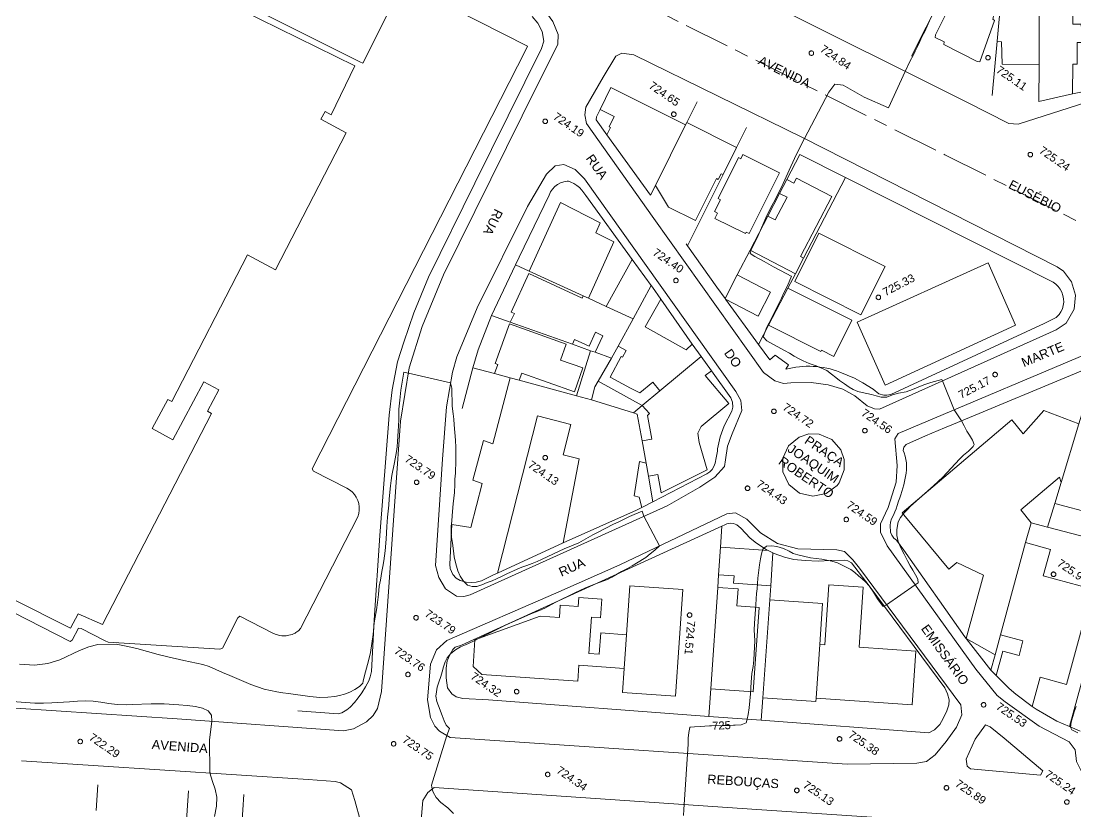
# Model space of a CAD drawing. Header units: metres. Extents: x 322294 to 7190115, y 7390841 to 10157759.
# Drawn here: x 322572.3 to 322803, y 7392755.3 to 7392928.3 of the extents above; entities that cross this region are included whole.
import ezdxf
from ezdxf.enums import TextEntityAlignment as Align

# ---------------------------------------------------------------- set-up
doc = ezdxf.new("R2010")
doc.units = ezdxf.units.M
doc.linetypes.add('T09', pattern=[17, 10, -2, 3, -2])
doc.layers.get('0').update_dxf_attribs({"lineweight": 18})
for name, color, linetype, lineweight in [('100_SIST_VIARIO_MEIO_FIO', 1, 'Continuous', 18), ('106_PRACAS_PARQUES_TOP', 7, 'Continuous', 18), ('108_SEP_FIS_CANT_CENT_ILHA', 7, 'Continuous', 18), ('160_P_SIMP_ASF_TOP', 7, 'Continuous', 18), ('206_MURO_E_MURO_ARRIMO', 7, 'Continuous', 18), ('214_PROJ_BEIRAL_EDIF', 10, 'Continuous', 18), ('216_EDIF_NOTAVEL', 2, 'Continuous', 18), ('508_LM_SETOR_FISCAL', 136, 'T09', 18), ('600_CURVA_MESTRA', 14, 'Continuous', 18), ('602_CURVA_MESTRA_TOP', 24, 'Continuous', 18), ('604_CURVA_INTERM', 7, 'Continuous', 18), ('606_PTO_COTADO', 7, 'Continuous', 18), ('608_PTO_COTADO_INTERVIA', 1, 'Continuous', 18), ('624_SEGM_CURVA_MESTRA', 14, 'Continuous', 18)]:
    doc.layers.add(name, color=color, linetype=linetype, lineweight=lineweight)
doc.styles.add('Style-Arial', font='arial.ttf', dxfattribs={"height": 1.75})

# ---------------------------------------------------------------- blocks, each defined once
blk = doc.blocks.new('SP09')
at = {"color": 0, "linetype": 'Continuous'}
blk.add_lwpolyline([(-0.03, -0.51), (-0.14, -0.49), (-0.24, -0.46), (-0.31, -0.42), (-0.35, -0.39), (-0.42, -0.31), (-0.47, -0.24), (-0.51, -0.15), (-0.52, -0.09), (-0.52, 0.03), (-0.51, 0.11), (-0.48, 0.2), (-0.44, 0.27), (-0.4, 0.33), (-0.32, 0.39), (-0.23, 0.44), (-0.15, 0.48), (-0.1, 0.48), (-0.03, 0.48), (0.08, 0.48), (0.19, 0.44), (0.27, 0.4), (0.35, 0.32), (0.41, 0.23), (0.46, 0.11), (0.48, 0.03), (0.48, -0.03), (0.47, -0.08), (0.44, -0.21), (0.38, -0.3), (0.31, -0.38), (0.23, -0.44), (0.1, -0.49), (0.02, -0.51)], close=True, dxfattribs=at)
blk = doc.blocks.new('SP10')
at = {"color": 0, "linetype": 'Continuous'}
blk.add_lwpolyline([(-0.03, -0.51), (-0.14, -0.49), (-0.24, -0.46), (-0.31, -0.42), (-0.35, -0.39), (-0.42, -0.31), (-0.47, -0.24), (-0.51, -0.15), (-0.52, -0.09), (-0.52, 0.03), (-0.51, 0.11), (-0.48, 0.2), (-0.44, 0.27), (-0.4, 0.33), (-0.32, 0.39), (-0.23, 0.44), (-0.15, 0.48), (-0.1, 0.48), (-0.03, 0.48), (0.08, 0.48), (0.19, 0.44), (0.27, 0.4), (0.35, 0.32), (0.41, 0.23), (0.46, 0.11), (0.48, 0.03), (0.48, -0.03), (0.47, -0.08), (0.44, -0.21), (0.38, -0.3), (0.31, -0.38), (0.23, -0.44), (0.1, -0.49), (0.02, -0.51)], close=True, dxfattribs=at)

msp = doc.modelspace()

# ---------------------------------------------------------------- linework, layer by layer
at = {"layer": '100_SIST_VIARIO_MEIO_FIO', "flags": 128}
for points in [[(322812.69, 7393115.479), (322764.361, 7393052.88), (322730.68, 7393009.67), (322703.723, 7392976.409), (322690.615, 7392960.542), (322689.878, 7392957.84), (322690.121, 7392956.422), (322690.951, 7392954.988), (322692.216, 7392954.014), (322778.951, 7392910.579), (322788.282, 7392905.856), (322790.364, 7392905.726), (322894.191, 7392939.068)], [(322553.409, 7392779.142), (322606.394, 7392775.667), (322642.778, 7392772.991), (322644.985, 7392773.457), (322647.79, 7392774.97), (322649.267, 7392776.358), (322650.184, 7392777.888), (322651.06, 7392781.616), (322654.155, 7392825.307), (322655.253, 7392840.756), (322657.158, 7392852.452), (322659.966, 7392861.48), (322664.633, 7392872.759), (322681.896, 7392907.527), (322689.672, 7392923.238), (322689.731, 7392925.366), (322688.549, 7392928.171), (322686.578, 7392930.892), (322682.806, 7392932.866), (322663.962, 7392942.514)], [(322805.448, 7392762.914), (322804.282, 7392763.964), (322803.109, 7392766.336), (322802.804, 7392768.827), (322801.532, 7392770.591), (322794.966, 7392774.007), (322787.489, 7392779.343), (322785.734, 7392780.757), (322781.124, 7392786.525), (322761.666, 7392813.507), (322760.223, 7392816.448), (322760.251, 7392818.322), (322761.915, 7392821.865), (322763.667, 7392827.407), (322763.916, 7392831.073), (322763.407, 7392836.899), (322764.14, 7392838.032), (322811.398, 7392858.016), (322817.431, 7392859.438), (322821.468, 7392859.815), (322826.636, 7392859.092), (322830.869, 7392858.077), (322859.296, 7392843.492)], [(322647.144, 7392716.503), (322649.193, 7392747.473), (322648.104, 7392750.93), (322646.513, 7392753.242), (322645.224, 7392757.79), (322644.557, 7392760.141), (322642.128, 7392761.667), (322640.96, 7392761.903), (322635.052, 7392762.402)]]:
    msp.add_lwpolyline(points, dxfattribs=at)
for points in [[(322758.951, 7392843.435), (322757.324, 7392844.116), (322754.61, 7392846.292), (322751.995, 7392847.733), (322748.8, 7392848.679), (322745.1, 7392849.234), (322740.631, 7392849.139), (322739.026, 7392848.995), (322737.094, 7392849.559), (322734.614, 7392851.372), (322710.644, 7392885.062), (322695.964, 7392905.856), (322695.552, 7392907.795), (322695.791, 7392909.455), (322699.597, 7392916.005), (322702.382, 7392920.562), (322703.675, 7392921.223), (322706.283, 7392920.905), (322743.177, 7392902.783), (322798.889, 7392874.505), (322800.284, 7392873.572), (322802.053, 7392871.214), (322802.894, 7392868.347), (322802.604, 7392865.276), (322800.845, 7392862.208), (322798.695, 7392860.698), (322760.042, 7392843.404)], [(322728.632, 7392847.276), (322729.672, 7392845.297), (322729.881, 7392843.07), (322727.783, 7392837.961), (322726.807, 7392835.261), (322726.36, 7392832.297), (322726.098, 7392830.85), (322724.017, 7392828.478), (322720.726, 7392826.288), (322713.546, 7392822.262), (322670.521, 7392802.748), (322669.074, 7392802.38), (322667.515, 7392802.505), (322665.069, 7392804.089), (322663.61, 7392806.578), (322662.874, 7392809.167), (322664.412, 7392832.458), (322665.301, 7392843.877), (322666.605, 7392851.435), (322667.544, 7392854.819), (322672.016, 7392865.509), (322682.998, 7392887.703), (322687.204, 7392894.81), (322689.096, 7392896.567), (322690.941, 7392896.923), (322693.437, 7392895.825), (322695.461, 7392893.792)], [(322755.683, 7392808.588), (322777.787, 7392778.71), (322778.02, 7392776.496), (322776.832, 7392773.791), (322774.601, 7392770.653), (322772.222, 7392767.755), (322770.335, 7392766.299), (322768.183, 7392765.935), (322752.936, 7392765.734), (322666.11, 7392771.527), (322663.766, 7392772.954), (322662.729, 7392774.01), (322661.799, 7392775.926), (322661.15, 7392779.816), (322661.792, 7392787.617), (322663.118, 7392790.698), (322665.392, 7392792.794), (322689.241, 7392803.097), (322703.253, 7392809.327), (322726.621, 7392820.513), (322728.534, 7392820.664), (322731.021, 7392819.288), (322733.985, 7392816.29), (322737.686, 7392814.009), (322742.13, 7392812.791), (322750.657, 7392812.589), (322752.376, 7392812.235), (322754.182, 7392810.402)]]:
    msp.add_lwpolyline(points, close=True, dxfattribs=at)
at = {"layer": '100_SIST_VIARIO_MEIO_FIO'}
for points in [[(322635.052, 7392762.402), (322572.382, 7392766.463)], [(322797.807, 7392751.481), (322733.174, 7392755.829), (322662.622, 7392760.61), (322661.194, 7392759.543), (322660.103, 7392757.764), (322657.598, 7392727.757), (322656.556, 7392710.213)]]:
    msp.add_lwpolyline(points, dxfattribs=at)
at = {"layer": '108_SEP_FIS_CANT_CENT_ILHA', "flags": 128}
for points in [[(322751.215, 7392827.292), (322752.329, 7392830.076), (322752.317, 7392832.333), (322751.573, 7392834.464), (322749.591, 7392836.716), (322746.838, 7392837.906), (322744.581, 7392837.956), (322742.431, 7392837.27), (322740.126, 7392835.352), (322738.86, 7392832.632), (322738.876, 7392829.633), (322740.171, 7392826.928), (322742.496, 7392825.034), (322745.407, 7392824.313), (322748.347, 7392824.904), (322750.755, 7392826.693)], [(322787.303, 7392771.398), (322795.732, 7392764.262), (322795.22, 7392763.308), (322779.907, 7392764.709), (322779.233, 7392765.274), (322778.986, 7392766.816), (322780.929, 7392771.18), (322783.224, 7392774.359), (322784.266, 7392773.883)]]:
    msp.add_lwpolyline(points, close=True, dxfattribs=at)
at = {"layer": '206_MURO_E_MURO_ARRIMO'}
for p, q in [((322684.04, 7392929.257), (322685.297, 7392927.84)), ((322685.297, 7392927.84), (322686.253, 7392925.972)), ((322686.253, 7392925.972), (322686.63, 7392923.886)), ((322686.63, 7392923.886), (322686.08, 7392922.286)), ((322686.08, 7392922.286), (322671.473, 7392892.817)), ((322805.141, 7392912.972), (322802.276, 7392912.321)), ((322698.055, 7392906.658), (322698.131, 7392907.312)), ((322698.131, 7392907.312), (322698.399, 7392907.925)), ((322698.399, 7392907.925), (322698.91, 7392908.949)), ((322700.407, 7392903.405), (322698.055, 7392906.658)), ((322742.563, 7392899.068), (322752.566, 7392894.037)), ((322691.709, 7392893.242), (322691.989, 7392893.252)), ((322691.989, 7392893.252), (322692.484, 7392893.059)), ((322752.566, 7392894.037), (322798.034, 7392871.171)), ((322671.473, 7392892.817), (322661.408, 7392872.237)), ((322688.094, 7392890.897), (322688.5, 7392891.527)), ((322688.5, 7392891.527), (322689.005, 7392892.08)), ((322689.005, 7392892.08), (322689.597, 7392892.539)), ((322689.597, 7392892.539), (322690.257, 7392892.892)), ((322690.257, 7392892.892), (322690.968, 7392893.129)), ((322690.968, 7392893.129), (322691.709, 7392893.242)), ((322692.484, 7392893.059), (322693.154, 7392892.723)), ((322693.154, 7392892.723), (322693.784, 7392892.317)), ((322693.784, 7392892.317), (322694.367, 7392891.847)), ((322694.367, 7392891.847), (322694.897, 7392891.316)), ((322694.897, 7392891.316), (322695.367, 7392890.732)), ((322681.199, 7392876.639), (322687.801, 7392890.208)), ((322687.801, 7392890.208), (322688.094, 7392890.897)), ((322695.367, 7392890.732), (322695.759, 7392890.11)), ((322695.759, 7392890.11), (322705.938, 7392876.135)), ((322718.019, 7392879.129), (322717.709, 7392879.567)), ((322724.439, 7392870.043), (322718.019, 7392879.129)), ((322675.146, 7392863.89), (322680.4, 7392874.955)), ((322680.4, 7392874.955), (322681.199, 7392876.639)), ((322661.408, 7392872.237), (322658.18, 7392864.452)), ((322798.034, 7392871.171), (322798.626, 7392870.733)), ((322798.626, 7392870.733), (322799.141, 7392870.204)), ((322799.141, 7392870.204), (322799.573, 7392869.604)), ((322726.23, 7392867.586), (322724.439, 7392870.043)), ((322799.573, 7392869.604), (322799.912, 7392868.947)), ((322799.912, 7392868.947), (322800.151, 7392868.246)), ((322800.151, 7392868.246), (322800.285, 7392867.518)), ((322712.206, 7392867.427), (322719.065, 7392857.617)), ((322733.561, 7392857.528), (322726.336, 7392867.441)), ((322800.226, 7392866.043), (322800.029, 7392865.331)), ((322800.31, 7392866.778), (322800.226, 7392866.043)), ((322800.285, 7392867.518), (322800.31, 7392866.778)), ((322658.18, 7392864.452), (322655.972, 7392858.043)), ((322672.243, 7392856.339), (322675.146, 7392863.89)), ((322798.679, 7392863.455), (322796.067, 7392862.116)), ((322799.289, 7392864.055), (322798.679, 7392863.455)), ((322799.714, 7392864.662), (322799.289, 7392864.055)), ((322800.029, 7392865.331), (322799.714, 7392864.662)), ((322796.067, 7392862.116), (322762.513, 7392846.548)), ((322655.972, 7392858.043), (322654.624, 7392853.738)), ((322671.08, 7392852.441), (322672.243, 7392856.339)), ((322736.017, 7392854.158), (322733.561, 7392857.528)), ((322737.187, 7392855.201), (322736.017, 7392854.158)), ((322740.09, 7392853.093), (322737.187, 7392855.201)), ((322654.624, 7392853.738), (322653.39, 7392847.619)), ((322668.769, 7392843.527), (322671.08, 7392852.441)), ((322723.258, 7392851.797), (322727.521, 7392845.878)), ((322739.562, 7392852.132), (322740.09, 7392853.093)), ((322741.019, 7392852.444), (322739.562, 7392852.132)), ((322741.759, 7392852.565), (322741.019, 7392852.444)), ((322742.503, 7392852.657), (322741.759, 7392852.565)), ((322743.25, 7392852.72), (322742.503, 7392852.657)), ((322743.999, 7392852.754), (322743.25, 7392852.72)), ((322744.749, 7392852.758), (322743.999, 7392852.754)), ((322745.499, 7392852.732), (322744.749, 7392852.758)), ((322746.246, 7392852.678), (322745.499, 7392852.732)), ((322746.992, 7392852.594), (322746.246, 7392852.678)), ((322747.733, 7392852.481), (322746.992, 7392852.594)), ((322748.469, 7392852.339), (322747.733, 7392852.481)), ((322749.2, 7392852.169), (322748.469, 7392852.339)), ((322749.923, 7392851.97), (322749.2, 7392852.169)), ((322750.638, 7392851.743), (322749.923, 7392851.97)), ((322751.343, 7392851.488), (322750.638, 7392851.743)), ((322805.315, 7392852.185), (322776.224, 7392840.069)), ((322754.542, 7392850.141), (322751.343, 7392851.488)), ((322756.388, 7392849.148), (322754.542, 7392850.141)), ((322653.39, 7392847.619), (322652.804, 7392842.088)), ((322758.614, 7392847.715), (322756.388, 7392849.148)), ((322759.892, 7392846.766), (322758.614, 7392847.715)), ((322727.521, 7392845.878), (322727.877, 7392844.874)), ((322727.877, 7392844.874), (322727.948, 7392843.83)), ((322760.981, 7392846.456), (322759.892, 7392846.766)), ((322761.646, 7392846.407), (322760.981, 7392846.456)), ((322762.513, 7392846.548), (322761.646, 7392846.407)), ((322727.702, 7392842.944), (322726.023, 7392839.734)), ((322727.948, 7392843.83), (322727.702, 7392842.944)), ((322652.804, 7392842.088), (322650.714, 7392815.707)), ((322726.023, 7392839.734), (322725.148, 7392837.327)), ((322774.247, 7392839.273), (322770.099, 7392837.543)), ((322776.224, 7392840.069), (322774.247, 7392839.273)), ((322725.148, 7392837.327), (322724.609, 7392834.719)), ((322765.833, 7392835.638), (322765.377, 7392835.052)), ((322765.981, 7392835.743), (322765.833, 7392835.638)), ((322770.099, 7392837.543), (322765.981, 7392835.743)), ((322724.465, 7392833.458), (322724.332, 7392832.72)), ((322724.562, 7392834.201), (322724.465, 7392833.458)), ((322724.609, 7392834.719), (322724.562, 7392834.201)), ((322765.377, 7392835.052), (322765.236, 7392834.324)), ((322765.236, 7392834.324), (322765.436, 7392833.806)), ((322765.436, 7392833.806), (322765.653, 7392833.092)), ((322724.074, 7392831.536), (322723.809, 7392830.836)), ((322724.332, 7392832.72), (322724.074, 7392831.536)), ((322765.653, 7392833.092), (322765.811, 7392832.363)), ((322765.811, 7392832.363), (322765.909, 7392831.623)), ((322765.909, 7392831.623), (322765.946, 7392830.876)), ((322722.269, 7392829.245), (322710.479, 7392823.14)), ((322722.888, 7392829.667), (322722.269, 7392829.245)), ((322723.408, 7392830.204), (322722.888, 7392829.667)), ((322723.809, 7392830.836), (322723.408, 7392830.204)), ((322765.835, 7392829.386), (322765.651, 7392828.291)), ((322765.921, 7392830.129), (322765.835, 7392829.386)), ((322765.946, 7392830.876), (322765.921, 7392830.129)), ((322765.33, 7392826.829), (322765.14, 7392826.105)), ((322765.501, 7392827.558), (322765.33, 7392826.829)), ((322765.651, 7392828.291), (322765.501, 7392827.558)), ((322764.698, 7392824.673), (322764.448, 7392823.967)), ((322764.929, 7392825.386), (322764.698, 7392824.673)), ((322765.14, 7392826.105), (322764.929, 7392825.386)), ((322710.479, 7392823.14), (322708.019, 7392821.867)), ((322763.915, 7392822.294), (322763.676, 7392821.584)), ((322764.178, 7392823.268), (322763.915, 7392822.294)), ((322764.448, 7392823.967), (322764.178, 7392823.268)), ((322763.092, 7392820.204), (322762.683, 7392819.393)), ((322763.402, 7392820.886), (322763.092, 7392820.204)), ((322763.676, 7392821.584), (322763.402, 7392820.886)), ((322725.561, 7392817.797), (322668.574, 7392791.749)), ((322726.169, 7392818.075), (322725.561, 7392817.797)), ((322726.622, 7392818.314), (322726.169, 7392818.075)), ((322727.385, 7392818.404), (322726.622, 7392818.314)), ((322728.112, 7392818.391), (322727.385, 7392818.404)), ((322728.837, 7392818.094), (322728.112, 7392818.391)), ((322729.694, 7392817.315), (322728.837, 7392818.094)), ((322731.715, 7392815.165), (322729.694, 7392817.315)), ((322762.452, 7392818.682), (322762.359, 7392817.94)), ((322762.359, 7392817.94), (322762.461, 7392816.489)), ((322762.683, 7392819.393), (322762.452, 7392818.682)), ((322650.714, 7392815.707), (322649.514, 7392797.196)), ((322733.097, 7392814.065), (322731.715, 7392815.165)), ((322762.461, 7392816.489), (322762.712, 7392815.789)), ((322762.712, 7392815.789), (322763.142, 7392815.183)), ((322763.142, 7392815.183), (322763.719, 7392814.717)), ((322690.82, 7392814.155), (322676.454, 7392807.53)), ((322735.428, 7392812.565), (322733.097, 7392814.065)), ((322735.688, 7392812.438), (322735.428, 7392812.565)), ((322763.719, 7392814.717), (322765.376, 7392812.498)), ((322765.376, 7392812.498), (322778.725, 7392793.568)), ((322736.726, 7392811.929), (322736.956, 7392811.817)), ((322736.956, 7392811.817), (322739.225, 7392811)), ((322739.225, 7392811), (322741.308, 7392810.517)), ((322741.308, 7392810.517), (322743.747, 7392810.257)), ((322743.747, 7392810.257), (322746.615, 7392810.132)), ((322746.615, 7392810.132), (322749.212, 7392810.247)), ((322749.212, 7392810.247), (322752.411, 7392810.32)), ((322752.411, 7392810.32), (322753.079, 7392810.174)), ((322753.079, 7392810.174), (322753.895, 7392809.766)), ((322753.895, 7392809.766), (322757.795, 7392804.731)), ((322757.795, 7392804.731), (322774.326, 7392782.405)), ((322649.514, 7392797.196), (322648.942, 7392785.993)), ((322668.574, 7392791.749), (322667.233, 7392791.29)), ((322778.725, 7392793.568), (322778.979, 7392793.241)), ((322778.979, 7392793.241), (322784.393, 7392786.276)), ((322666.117, 7392789.79), (322665.472, 7392788.294)), ((322666.715, 7392790.773), (322666.117, 7392789.79)), ((322667.233, 7392791.29), (322666.715, 7392790.773)), ((322665.472, 7392788.294), (322665.257, 7392786.727)), ((322648.608, 7392784.817), (322648.317, 7392783.973)), ((322648.942, 7392785.993), (322648.608, 7392784.817)), ((322665.257, 7392786.727), (322665.213, 7392784.595)), ((322784.393, 7392786.276), (322785.543, 7392785.123)), ((322647.579, 7392782.626), (322646.797, 7392781.316)), ((322648.317, 7392783.973), (322647.579, 7392782.626)), ((322665.213, 7392784.595), (322665.565, 7392782.432)), ((322645.981, 7392780.232), (322645.17, 7392779.216)), ((322646.797, 7392781.316), (322645.981, 7392780.232)), ((322665.565, 7392782.432), (322666.471, 7392781.073)), ((322666.471, 7392781.073), (322667.398, 7392780.484)), ((322667.398, 7392780.484), (322668.852, 7392780.083)), ((322774.326, 7392782.405), (322774.898, 7392781.081)), ((322774.898, 7392781.081), (322775.228, 7392779.796)), ((322644.207, 7392778.2), (322643.499, 7392777.578)), ((322645.17, 7392779.216), (322644.207, 7392778.2)), ((322668.852, 7392780.083), (322674.524, 7392779.796)), ((322674.524, 7392779.796), (322722.685, 7392776.179)), ((322775.185, 7392778.709), (322774.765, 7392777.38)), ((322775.228, 7392779.796), (322775.185, 7392778.709)), ((322793.421, 7392778.364), (322794.267, 7392777.734)), ((322641.644, 7392776.769), (322632.792, 7392777.406)), ((322642.417, 7392776.967), (322641.644, 7392776.769)), ((322643.499, 7392777.578), (322642.417, 7392776.967)), ((322722.685, 7392776.179), (322734.165, 7392775.317)), ((322773.967, 7392775.678), (322773.216, 7392774.406)), ((322774.765, 7392777.38), (322773.967, 7392775.678)), ((322794.267, 7392777.734), (322798.784, 7392775.107)), ((322770.816, 7392772.565), (322734.165, 7392775.317)), ((322773.216, 7392774.406), (322772.089, 7392773.249)), ((322798.784, 7392775.107), (322801.61, 7392773.934)), ((322801.61, 7392773.934), (322803.931, 7392772.971)), ((322772.089, 7392773.249), (322770.816, 7392772.565))]:
    msp.add_line(p, q, dxfattribs=at)
at = {"layer": '206_MURO_E_MURO_ARRIMO', "flags": 128}
for points in [[(322779.961, 7392946.175), (322767.031, 7392920.62)], [(322785.752, 7392923.878), (322784.652, 7392911.978)], [(322717.865, 7392906.082), (322720.108, 7392910.582)], [(322728.78, 7392900.641), (322730.968, 7392905.013)], [(322739.746, 7392893.638), (322742.563, 7392899.068)], [(322718.019, 7392879.129), (322725.801, 7392894.685)], [(322752.566, 7392894.037), (322743.403, 7392876.435)], [(322735.588, 7392885.624), (322738.157, 7392890.575)], [(322728.909, 7392872.749), (322731.717, 7392878.161)], [(322683.429, 7392873.565), (322680.4, 7392874.955)], [(322741.618, 7392873.006), (322739.99, 7392869.879)], [(322679.266, 7392862.383), (322675.146, 7392863.89)], [(322735.751, 7392861.735), (322733.561, 7392857.528)], [(322696.802, 7392856.171), (322692.857, 7392857.568)], [(322675.809, 7392851.166), (322671.08, 7392852.441)], [(322709.466, 7392828.743), (322710.479, 7392823.14)], [(322798.369, 7392822.759), (322796.797, 7392817.582)], [(322725.561, 7392817.797), (322725.241, 7392813.168)], [(322793.213, 7392818.526), (322796.797, 7392817.582)], [(322812.413, 7392813.47), (322796.797, 7392817.582)], [(322801.61, 7392773.934), (322812.413, 7392813.47)], [(322724.826, 7392807.166), (322724.633, 7392804.364)], [(322736.007, 7392801.644), (322736.223, 7392804.728)], [(322784.393, 7392786.276), (322785.31, 7392789.646)], [(322723.103, 7392782.22), (322722.685, 7392776.179)], [(322734.165, 7392775.317), (322734.508, 7392780.211)], [(322589.046, 7392761.219), (322588.67, 7392755.578)], [(322608.052, 7392748.095), (322608.88, 7392759.898)], [(322620.995, 7392759.092), (322620.36, 7392749.042)]]:
    msp.add_lwpolyline(points, dxfattribs=at)
at = {"layer": '214_PROJ_BEIRAL_EDIF', "flags": 128}
for points in [[(322785.209, 7392939.392), (322785.602, 7392938.971), (322785.842, 7392938.522), (322786.461, 7392938.209), (322786.205, 7392937.578), (322785.871, 7392936.918), (322785.833, 7392936.35), (322786.288, 7392935.933), (322784.088, 7392931.368), (322784.545, 7392930.811), (322784.828, 7392930.142), (322784.956, 7392929.458), (322784.896, 7392928.933), (322784.807, 7392928.674), (322785.148, 7392928.374), (322781.943, 7392919.384), (322781.386, 7392919.461), (322774.11, 7392923.142), (322774.148, 7392923.706), (322772.191, 7392924.696), (322772.28, 7392925.278), (322780.207, 7392941.205), (322780.581, 7392941.738)], [(322785.752, 7392923.878), (322786.704, 7392923.756), (322786.857, 7392918.819), (322794.915, 7392918.779), (322794.995, 7392942.358), (322787.453, 7392942.267)], [(322794.887, 7392910.678), (322802.276, 7392912.321), (322802.298, 7392918.812), (322803.254, 7392918.809), (322803.27, 7392923.57), (322804.413, 7392923.566), (322804.138, 7392927.574), (322802.336, 7392927.58), (322802.359, 7392934.409), (322801.854, 7392934.411), (322801.858, 7392935.502), (322803.584, 7392935.64), (322803.3, 7392939.789), (322803.073, 7392943.09), (322799.856, 7392942.795), (322795.442, 7392942.39), (322794.995, 7392942.358), (322794.915, 7392918.779)], [(322698.91, 7392908.949), (322701.289, 7392913.722), (322717.616, 7392905.582), (322711.004, 7392892.321), (322709.949, 7392890.204), (322700.407, 7392903.405), (322701.208, 7392905.012), (322700.901, 7392905.165), (322702.016, 7392907.401)], [(322725.801, 7392894.685), (322728.78, 7392900.641), (322717.865, 7392906.082), (322717.616, 7392905.582), (322711.004, 7392892.321), (322713.888, 7392887.569), (322719.772, 7392884.635), (322724.342, 7392893.802), (322724.758, 7392893.595), (322725.401, 7392894.885)], [(322738.172, 7392895.108), (322730.157, 7392899.104), (322729.678, 7392898.143), (322729.158, 7392898.402), (322724.706, 7392889.471), (322725.265, 7392889.192), (322723.966, 7392886.585), (322724.595, 7392886.272), (322724.019, 7392885.116), (322730.686, 7392881.792), (322730.849, 7392882.12), (322731.528, 7392881.781)], [(322735.588, 7392885.624), (322737.226, 7392884.771), (322739.802, 7392889.719), (322738.157, 7392890.575), (322739.746, 7392893.638), (322741.304, 7392892.827), (322741.872, 7392893.918), (322749.587, 7392889.902), (322742.753, 7392876.774), (322743.403, 7392876.435), (322741.618, 7392873.006), (322731.717, 7392878.161)], [(322696.366, 7392867.625), (322695.199, 7392868.161), (322683.429, 7392873.565), (322690.254, 7392888.58), (322698.955, 7392884.122), (322697.962, 7392881.958), (322701.94, 7392879.97)], [(322761.232, 7392874.594), (322746.79, 7392881.846), (322741.486, 7392871.285), (322755.928, 7392864.033)], [(322700.255, 7392865.84), (322705.938, 7392876.135), (322710.104, 7392870.417), (322706.122, 7392863.146)], [(322783.77, 7392875.399), (322755.135, 7392862.404), (322761.228, 7392848.646), (322789.806, 7392861.723)], [(322700.255, 7392865.84), (322696.366, 7392867.625), (322695.199, 7392868.161), (322694.981, 7392867.685), (322683.35, 7392873.025), (322679.487, 7392864.612), (322680.15, 7392864.308), (322679.266, 7392862.383), (322692.857, 7392857.568), (322693.329, 7392858.594), (322696.508, 7392857.135), (322697.908, 7392860.183), (322699.499, 7392859.452), (322697.826, 7392855.808), (322701.405, 7392854.54), (322702.852, 7392857.18), (322706.122, 7392863.146)], [(322728.909, 7392872.749), (322736.2, 7392868.954), (322733.477, 7392863.723), (322726.336, 7392867.441), (322726.23, 7392867.586)], [(322712.006, 7392847.376), (322710.431, 7392849.306), (322707.624, 7392846.958), (322705.549, 7392847.945), (322701.075, 7392850.395), (322703.546, 7392854.905), (322703.835, 7392854.747), (322704.633, 7392856.204), (322702.852, 7392857.18), (322706.122, 7392863.146), (322710.104, 7392870.417), (322710.369, 7392870.053), (322712.206, 7392867.427), (322708.78, 7392861.404), (322717.731, 7392856.382), (322719.065, 7392857.617), (322721.043, 7392854.872)], [(322735.751, 7392861.735), (322739.99, 7392869.879), (322754.004, 7392862.841), (322750.016, 7392854.901), (322747.334, 7392856.248), (322747.202, 7392855.985)], [(322681.215, 7392849.708), (322679.222, 7392850.246), (322675.809, 7392851.166), (322676.515, 7392853.16), (322675.992, 7392853.346), (322679.067, 7392862.024), (322691.492, 7392857.622), (322690.254, 7392854.128), (322695.126, 7392852.402), (322693.276, 7392847.178), (322681.764, 7392851.257)], [(322697.058, 7392845.437), (322697.766, 7392848.24), (322698.507, 7392849.523), (322701.405, 7392854.54), (322697.826, 7392855.808), (322696.802, 7392856.171), (322693.777, 7392846.321)], [(322708.078, 7392836.417), (322708.956, 7392831.56), (322709.466, 7392828.743), (322711.546, 7392829.119), (322712.284, 7392825.041), (322722.293, 7392830.109), (322720.564, 7392836.081), (322720.274, 7392838.093), (322721.002, 7392839.615), (322727.034, 7392844.63), (322721.906, 7392850.715), (322723.258, 7392851.797), (322721.043, 7392854.872), (322712.006, 7392847.376), (322708.112, 7392844.146), (322709.695, 7392842.395), (322709.279, 7392841.988), (322710.216, 7392836.804)], [(322666.465, 7392818.174), (322666.041, 7392809.454), (322666.107, 7392808.55), (322666.691, 7392807.233), (322667.411, 7392806.434), (322668.311, 7392805.933), (322669.593, 7392805.502), (322670.816, 7392805.427), (322671.834, 7392805.508), (322672.937, 7392805.858), (322675.599, 7392807.135), (322676.454, 7392807.53), (322685.226, 7392841.919), (322692.532, 7392840.055), (322690.836, 7392833.405), (322694.299, 7392832.522), (322690.82, 7392814.155), (322706.858, 7392821.266), (322708.019, 7392821.867), (322707.46, 7392824.124), (322706.363, 7392824.412), (322707.56, 7392831.926), (322708.956, 7392831.56), (322708.078, 7392836.417), (322707.016, 7392842.289), (322706.189, 7392842.551), (322697.058, 7392845.437), (322693.777, 7392846.321), (322681.215, 7392849.708), (322679.222, 7392850.246), (322675.43, 7392835.795), (322673.423, 7392836.506), (322671.076, 7392827.861), (322673.113, 7392827.139), (322670.652, 7392817.493)], [(322698.507, 7392849.523), (322708.112, 7392844.146), (322706.189, 7392842.551), (322697.058, 7392845.437), (322697.766, 7392848.24)], [(322829.311, 7392809.02), (322833.806, 7392823.847), (322832.128, 7392824.356), (322838.534, 7392845.489), (322837.302, 7392845.863), (322831.126, 7392847.735), (322825.026, 7392849.584), (322818.471, 7392827.96), (322817.396, 7392828.286), (322819.957, 7392836.737), (322816.132, 7392837.897), (322818.275, 7392844.968), (322806.225, 7392848.621), (322803.659, 7392840.176), (322799.765, 7392827.356), (322798.369, 7392822.759), (322814.818, 7392818.347), (322813.271, 7392813.244)], [(322778.979, 7392793.241), (322782.738, 7392807.057), (322776.951, 7392809.808), (322775.215, 7392808.348), (322764.953, 7392820.677), (322788.978, 7392841.028), (322791.429, 7392838.006), (322795.963, 7392843.06), (322803.659, 7392840.176), (322799.765, 7392827.356), (322799.39, 7392828.498), (322790.903, 7392821.356), (322793.213, 7392818.526), (322791.985, 7392814.181), (322786.502, 7392794.028), (322785.31, 7392789.646)], [(322736.223, 7392804.728), (322728.103, 7392805.296), (322728.217, 7392806.928), (322724.826, 7392807.166), (322725.241, 7392813.168), (322735.688, 7392812.438), (322736.726, 7392811.929)], [(322791.985, 7392814.181), (322786.502, 7392794.028), (322791.411, 7392792.692), (322790.542, 7392789.496), (322786.996, 7392790.461), (322785.543, 7392785.123), (322788.389, 7392782.273), (322789.837, 7392781.035), (322793.421, 7392778.364), (322795.162, 7392784.764), (322800.962, 7392783.185), (322806.621, 7392803.985), (322795.836, 7392806.92), (322797.41, 7392812.705)], [(322704.684, 7392794.037), (322704.176, 7392786.686), (322703.812, 7392781.408), (322715.421, 7392780.605), (322717.034, 7392803.951), (322705.424, 7392804.753)], [(322723.103, 7392782.22), (322724.633, 7392804.364), (322729.092, 7392804.056), (322728.834, 7392800.332), (322733.684, 7392799.997), (322732.411, 7392781.577)], [(322746.138, 7392780.163), (322746.95, 7392791.915), (322748.035, 7392791.84), (322748.941, 7392804.949), (322756.457, 7392804.429), (322755.552, 7392791.328), (322767.973, 7392790.469), (322767.161, 7392778.71)], [(322704.684, 7392794.037), (322704.176, 7392786.686), (322694.267, 7392787.371), (322694.025, 7392783.858), (322673.031, 7392785.309), (322671.111, 7392787.104), (322671.512, 7392792.92), (322685.791, 7392798.102), (322690.021, 7392797.81), (322690.206, 7392800.482), (322694.14, 7392800.21), (322694.276, 7392802.17), (322699.308, 7392801.822), (322699.025, 7392797.728), (322697.012, 7392797.867), (322696.463, 7392789.928), (322698.726, 7392789.772), (322699.047, 7392794.426)], [(322736.007, 7392801.644), (322734.508, 7392780.211), (322746.086, 7392779.411), (322746.138, 7392780.163), (322746.95, 7392791.915), (322747.567, 7392800.845)]]:
    msp.add_lwpolyline(points, close=True, dxfattribs=at)
at = {"layer": '216_EDIF_NOTAVEL', "flags": 128}
for points in [[(322565.49, 7392959.864), (322596.6, 7392944.264), (322621.007, 7392932.025), (322646.325, 7392919.329), (322646.975, 7392919.033), (322652.73, 7392930.327)], [(322492.053, 7392841.167), (322583.032, 7392795.456), (322584.721, 7392798.582), (322590.075, 7392796.267), (322613.891, 7392842.442), (322613.007, 7392842.92), (322615.537, 7392847.601), (322612.267, 7392849.369), (322605.42, 7392836.702), (322600.897, 7392839.146), (322604.345, 7392845.525), (322605.259, 7392845.031), (322621.804, 7392877.149), (322627.894, 7392873.857), (322643.34, 7392903.83), (322637.845, 7392906.8), (322638.752, 7392908.477), (322640.082, 7392907.758), (322645.271, 7392918.469), (322607.83, 7392936.927)]]:
    msp.add_lwpolyline(points, dxfattribs=at)
msp.add_lwpolyline([(322652.73, 7392930.327), (322646.975, 7392919.033), (322646.325, 7392919.329), (322621.007, 7392932.025), (322626.701, 7392943.379)], close=True, dxfattribs=at)
at = {"layer": '216_EDIF_NOTAVEL'}
msp.add_lwpolyline([(322656.096, 7392936.481), (322683.04, 7392922.752), (322682.735, 7392922.102), (322635.958, 7392830.298), (322636.218, 7392829.831), (322643.479, 7392826.132), (322644.111, 7392825.748), (322644.676, 7392825.269), (322645.168, 7392824.716), (322645.577, 7392824.098), (322645.893, 7392823.429), (322646.111, 7392822.722), (322646.227, 7392821.991), (322646.238, 7392821.252), (322646.144, 7392820.518), (322645.925, 7392819.814), (322633.384, 7392795.419), (322632.943, 7392794.915), (322632.774, 7392794.783), (322632.387, 7392794.528), (322632.186, 7392794.414), (322631.694, 7392794.18), (322631.537, 7392794.12), (322630.835, 7392793.914), (322630.258, 7392793.822), (322630.09, 7392793.809), (322629.54, 7392793.801), (322629.321, 7392793.816), (322628.833, 7392793.879), (322628.553, 7392793.94), (322628.144, 7392794.055), (322627.828, 7392794.174), (322627.341, 7392794.393), (322620.076, 7392798.095), (322619.645, 7392797.724), (322616.28, 7392791.12), (322615.719, 7392790.853), (322591.31, 7392792.417), (322590.644, 7392792.722), (322585.383, 7392795.403), (322584.809, 7392795.479), (322583.463, 7392792.837), (322582.999, 7392792.571), (322501.818, 7392834.075)], dxfattribs=at)
at = {"layer": '508_LM_SETOR_FISCAL'}
msp.add_lwpolyline([(322902.82, 7393239.404), (322874.714, 7393203.617), (322872.195, 7393200.319), (322853.993, 7393176.486), (322814.458, 7393124.718), (322811.767, 7393121.196), (322760.91, 7393055.706), (322748.702, 7393040.665), (322690.786, 7392969.313), (322678.289, 7392953.981), (322683.908, 7392950.407), (322688.948, 7392946.396), (322693.793, 7392942.511), (322702.547, 7392934.916), (322774.345, 7392899.02), (322829.064, 7392871.525), (322865.654, 7392853.004)], dxfattribs=at)
at = {"layer": '600_CURVA_MESTRA', "elevation": 725}
msp.add_lwpolyline([(322770.964, 7392928.329), (322770.429, 7392927.168), (322769.929, 7392926.001), (322769.312, 7392924.81), (322768.865, 7392923.798), (322768.343, 7392922.671), (322767.808, 7392921.704), (322767.364, 7392920.724), (322766.75, 7392919.575), (322765.632, 7392917.249), (322761.995, 7392909.303), (322756.684, 7392911.635), (322752.069, 7392914.224), (322750.244, 7392914.462), (322748.913, 7392912.708), (322743.606, 7392902.565), (322741.899, 7392899.125), (322740.624, 7392896.489), (322738.944, 7392892.724), (322737.191, 7392889.187), (322736.514, 7392887.966), (322735.366, 7392885.728), (322734.714, 7392884.234), (322734.247, 7392883.026), (322733.279, 7392880.875), (322731.928, 7392878.292), (322731.735, 7392877.447), (322732.749, 7392876.794), (322734.82, 7392875.656), (322736.838, 7392874.498), (322739.786, 7392872.993), (322740.676, 7392872.504), (322740.749, 7392872.441), (322740.285, 7392871.229), (322739.793, 7392870.203), (322739.066, 7392868.857), (322738.564, 7392867.689), (322737.211, 7392864.855), (322735.878, 7392862.284), (322735.405, 7392861.278), (322734.598, 7392859.17), (322735.374, 7392858.294), (322739.279, 7392856.185), (322740.321, 7392855.601), (322741.333, 7392854.971), (322742.274, 7392854.441), (322743.359, 7392853.925), (322744.64, 7392853.354), (322746.181, 7392852.861), (322748.488, 7392851.81), (322749.548, 7392851.028), (322750.438, 7392850.286), (322751.296, 7392849.625), (322752.334, 7392848.92), (322753.424, 7392848.217), (322754.294, 7392847.701), (322755.275, 7392847.252), (322756.265, 7392846.999), (322757.258, 7392846.835), (322758.251, 7392846.601), (322759.301, 7392846.297), (322760.364, 7392846.018), (322761.602, 7392846.011), (322762.844, 7392846.484), (322764.207, 7392846.849), (322765.853, 7392847.168), (322767.277, 7392847.652), (322769.751, 7392848.699), (322771.23, 7392849.198), (322773.675, 7392849.85), (322773.781, 7392849.55), (322776.369, 7392843.204), (322777.965, 7392840.855), (322778.509, 7392839.701), (322779.107, 7392838.548), (322779.688, 7392837.663), (322780.35, 7392836.599), (322780.755, 7392835.666), (322780.522, 7392835.195), (322779.465, 7392834.182), (322778.434, 7392833.337), (322777.511, 7392832.446), (322775.691, 7392830.487), (322773.873, 7392828.474), (322771.814, 7392826.581), (322768.673, 7392823.824), (322766.809, 7392822.137), (322766.057, 7392821.388), (322765.37, 7392820.606), (322764.631, 7392819.678), (322764.134, 7392818.757), (322763.784, 7392817.051), (322763.786, 7392815.731), (322764.098, 7392814.4), (322764.725, 7392813.008), (322765.383, 7392811.646), (322766.131, 7392810.21), (322766.745, 7392809.137), (322767.334, 7392808.19), (322767.92, 7392807.143), (322768.42, 7392806.211), (322768.48, 7392805.404), (322767.852, 7392804.928), (322761.587, 7392800.609), (322760.835, 7392800.244), (322760.17, 7392801.085), (322759.587, 7392801.911), (322758.693, 7392803.325), (322757.737, 7392804.704), (322756.999, 7392805.509), (322756.213, 7392806.268), (322755.436, 7392806.951), (322754.609, 7392807.625), (322753.73, 7392808.276), (322752.596, 7392808.882), (322750.872, 7392809.762), (322749.598, 7392810.115), (322748.535, 7392810.336), (322747.437, 7392810.54), (322744.947, 7392810.867), (322742.153, 7392811.487), (322741.161, 7392811.82), (322740.238, 7392812.292), (322739.042, 7392812.878), (322737.559, 7392813.326), (322736.448, 7392813.505), (322735.326, 7392813.431), (322734.511, 7392812.74), (322734.199, 7392811.706), (322733.965, 7392810.667), (322733.755, 7392809.335), (322733.423, 7392806.389), (322733.355, 7392805.276), (322733.255, 7392804.076), (322733.13, 7392803.057), (322733.017, 7392801.924), (322732.95, 7392800.577), (322732.668, 7392796.583), (322732.591, 7392795.057), (322732.685, 7392793.963), (322732.721, 7392792.726), (322732.645, 7392789.966), (322732.523, 7392788.568), (322732.359, 7392787.061), (322732.129, 7392785.542), (322731.968, 7392783.629), (322731.83, 7392781.141), (322731.654, 7392779.56), (322731.522, 7392778.046), (322731.266, 7392776.571), (322731.066, 7392775.589), (322730.842, 7392774.742), (322729.737, 7392774.353), (322728.425, 7392774.256), (322728.11, 7392774.239)], dxfattribs=at)
at = {"layer": '600_CURVA_MESTRA', "elevation": 725, "flags": 128}
msp.add_lwpolyline([(322722.844, 7392774.086), (322720.801, 7392773.962), (322719.583, 7392773.926), (322718.578, 7392773.791), (322718.516, 7392773.765), (322718.287, 7392772.621), (322718.175, 7392771.401), (322718.144, 7392770.101), (322717.268, 7392756.907), (322717.255, 7392755.811), (322717.152, 7392754.466)], dxfattribs=at)
at = {"layer": '604_CURVA_INTERM', "flags": 128}
for points, elevation in [([(322666.875, 7392754.935), (322665.579, 7392756.182), (322664.075, 7392757.361), (322663.036, 7392758.453), (322662.391, 7392759.578), (322662.195, 7392760.291), (322662.042, 7392761.141), (322665.356, 7392771.986), (322665.931, 7392773.508), (322665.268, 7392774.24), (322664.809, 7392775.175), (322664.37, 7392776.392), (322663.541, 7392778.505), (322663.2, 7392779.445), (322663.004, 7392780.565), (322663.1, 7392781.568), (322663.236, 7392782.564), (322663.606, 7392783.662), (322664.05, 7392784.879), (322664.344, 7392785.943), (322664.69, 7392786.996), (322665.007, 7392788.113), (322665.447, 7392789.017), (322666.282, 7392789.967), (322667.253, 7392790.714), (322668.403, 7392791.358), (322669.494, 7392791.825), (322671.234, 7392792.662), (322672.474, 7392793.285), (322675.45, 7392794.711), (322678.082, 7392796.039), (322679.176, 7392796.573), (322683.594, 7392798.56), (322684.671, 7392798.936), (322685.681, 7392799.331), (322686.809, 7392799.881), (322689.203, 7392801.146), (322693.248, 7392803.159), (322694.6, 7392803.805), (322695.588, 7392804.243), (322697.927, 7392805.186), (322700.533, 7392806.141), (322701.471, 7392806.617), (322703.555, 7392807.84), (322704.924, 7392808.534), (322705.931, 7392809.071), (322706.899, 7392809.691), (322708.878, 7392810.918), (322709.894, 7392811.701), (322710.893, 7392812.554), (322711.923, 7392813.477), (322708.493, 7392819.941), (322708.129, 7392821.032), (322706.333, 7392820.344), (322705.314, 7392819.89), (322702.887, 7392818.689), (322701.874, 7392818.209), (322698.364, 7392816.419), (322697.336, 7392815.877), (322694.256, 7392814.158), (322692.996, 7392813.607), (322691.021, 7392812.812), (322689.958, 7392812.34), (322686.092, 7392810.525), (322685.179, 7392810.076), (322684.068, 7392809.607), (322682.886, 7392809.204), (322681.819, 7392808.814), (322680.766, 7392808.385), (322678.479, 7392807.392), (322677.353, 7392806.79), (322676.283, 7392806.245), (322675.275, 7392805.807), (322674.206, 7392805.445), (322673.052, 7392804.956), (322671.958, 7392804.589), (322670.952, 7392804.554), (322669.911, 7392804.901), (322669.038, 7392805.729), (322668.315, 7392806.831), (322667.793, 7392808.013), (322667.318, 7392809.552), (322667.02, 7392811.109), (322666.87, 7392812.4), (322666.59, 7392814.096), (322666.415, 7392815.306), (322666.333, 7392816.548), (322666.357, 7392817.783), (322666.474, 7392818.864), (322666.561, 7392820.121), (322666.774, 7392822.642), (322666.943, 7392823.92), (322667.052, 7392825.158), (322667.133, 7392826.902), (322667.159, 7392828.034), (322667.245, 7392829.413), (322667.328, 7392832.157), (322667.369, 7392834.984), (322667.312, 7392836.624), (322667.003, 7392839.938), (322666.905, 7392841.172), (322666.743, 7392842.361), (322666.576, 7392844.012), (322666.462, 7392847.988), (322666.212, 7392849.162), (322656.964, 7392851.258), (322655.998, 7392851.435), (322655.754, 7392850.193), (322655.347, 7392847.507), (322655.081, 7392845.369), (322654.911, 7392843.385), (322654.867, 7392841.06), (322654.824, 7392839.763), (322654.731, 7392838.561), (322654.599, 7392836.289), (322654.484, 7392835.128), (322654.351, 7392834.095), (322653.946, 7392831.733), (322653.372, 7392828.872), (322653.181, 7392827.764), (322653.04, 7392826.574), (322652.752, 7392823.789), (322652.672, 7392822.37), (322652.417, 7392819.771), (322652.268, 7392817.715), (322652.138, 7392814.922), (322651.898, 7392812.362), (322651.767, 7392811.282), (322651.609, 7392810.176), (322651.41, 7392808.961), (322651.16, 7392807.844), (322650.862, 7392805.958), (322650.608, 7392804.655), (322650.427, 7392802.814), (322650.218, 7392801.054), (322649.971, 7392799.485), (322649.676, 7392797.903), (322649.502, 7392796.606), (322649.303, 7392794.101), (322648.688, 7392790.153), (322648.283, 7392788.305), (322647.395, 7392785.099), (322647.091, 7392783.863), (322647.008, 7392783.46), (322646.291, 7392782.724), (322645.245, 7392782.041), (322644.155, 7392781.485), (322642.971, 7392781.037), (322641.923, 7392780.724), (322640.888, 7392780.523), (322639.387, 7392780.345), (322637.6, 7392780.334), (322635.442, 7392780.502), (322630.763, 7392781.161), (322629.501, 7392781.321), (322628.165, 7392781.537), (322625.404, 7392782.143), (322623.977, 7392782.631), (322622.52, 7392783.176), (322619.448, 7392784.469), (322617.883, 7392785.146), (322616.296, 7392785.801), (322613.393, 7392787.065), (322612.009, 7392787.516), (322609.256, 7392788.124), (322607.832, 7392788.422), (322604.354, 7392789.217), (322602.206, 7392789.739), (322597.546, 7392791.017), (322595.23, 7392791.569), (322593.061, 7392791.969), (322589.064, 7392791.935), (322587.049, 7392791.399), (322585.039, 7392790.565), (322580.712, 7392788.538), (322578.136, 7392787.734), (322575.189, 7392787.379), (322571.923, 7392787.575)], 724), ([(322557.346, 7392780.404), (322575.29, 7392779.057), (322577.17, 7392779.063), (322578.969, 7392779.138), (322582.827, 7392779.382), (322584.63, 7392779.48), (322586.413, 7392779.544), (322588.024, 7392779.5), (322589.679, 7392779.276), (322591.47, 7392779.007), (322593.276, 7392778.777), (322595.343, 7392778.726), (322596.549, 7392778.741), (322600.718, 7392778.925), (322602.201, 7392778.933), (322603.571, 7392778.918), (322606.782, 7392778.721), (322608.586, 7392778.567), (322610.372, 7392778.32), (322611.931, 7392777.995), (322613.149, 7392777.408), (322613.911, 7392776.419), (322613.992, 7392775.108), (322613.482, 7392771.003), (322613.533, 7392763.797), (322614.129, 7392761.919), (322614.731, 7392760.262), (322615.079, 7392758.5), (322615.018, 7392756.503), (322614.586, 7392754.287)], 723), ([(322803.402, 7392772.585), (322802.089, 7392773.267), (322801.782, 7392773.812), (322801.973, 7392774.884), (322802.598, 7392777.145), (322803.069, 7392778.332)], 726)]:
    msp.add_lwpolyline(points, dxfattribs=dict(at, elevation=elevation))
at = {"layer": '624_SEGM_CURVA_MESTRA', "elevation": 725}
msp.add_lwpolyline([(322728.11, 7392774.239), (322727.213, 7392774.191), (322725.702, 7392774.208), (322723.262, 7392774.111), (322722.844, 7392774.086)], dxfattribs=at)

# ---------------------------------------------------------------- block references
at = {"layer": '606_PTO_COTADO', "rotation": 325.5688295630279}
for p in [(322745.148, 7392921.237, 724.84), (322783.781, 7392920.248, 725.115), (322715.06, 7392907.882, 724.655), (322715.531, 7392871.511, 724.4), (322759.806, 7392867.821, 725.33), (322785.344, 7392850.936, 725.16), (322686.933, 7392832.767, 724.125), (322658.807, 7392827.37, 723.795), (322798.129, 7392807.26, 725.97), (322718.505, 7392798.333, 724.515), (322656.904, 7392785.335, 723.765), (322680.687, 7392781.592, 724.325), (322585.22, 7392770.671, 722.29), (322751.31, 7392771.242, 725.38), (322687.469, 7392763.462, 724.34), (322741.955, 7392759.967, 725.125)]:
    msp.add_blockref('SP09', p, dxfattribs=at)
at = {"layer": '608_PTO_COTADO_INTERVIA', "rotation": 325.5688295630279}
for p in [(322686.939, 7392906.341, 724.195), (322793.056, 7392899.051, 725.24), (322736.957, 7392842.902, 724.725), (322756.853, 7392838.678, 724.565), (322731.192, 7392826.074, 724.435), (322752.787, 7392819.233, 724.595), (322658.679, 7392797.737, 723.78), (322782.819, 7392778.704, 725.53), (322653.771, 7392770.17, 723.75), (322774.695, 7392760.536, 725.88), (322801.03, 7392757.431, 725.24)]:
    msp.add_blockref('SP10', p, dxfattribs=at)

# ---------------------------------------------------------------- texts
at = {"layer": '106_PRACAS_PARQUES_TOP', "style": 'Style-Arial'}
for s, p in [('JOAQUIM', (322739.732, 7392834.23)), ('PRAÇA', (322743.426, 7392836.047)), ('ROBERTO', (322737.738, 7392831.52))]:
    msp.add_text(s, height=2, rotation=325.74542, dxfattribs=at).set_placement(p)
at = {"layer": '160_P_SIMP_ASF_TOP', "style": 'Style-Arial'}
for s, rotation, p in [('AVENIDA', 333.84081, (322733.731, 7392919.849)), ('RUA', 305.09411, (322696.507, 7392898.809)), ('EUSÉBIO', 333.08192, (322788.521, 7392892.727)), ('RUA', 243.67243, (322676.822, 7392886.928)), ('DO', 305.49248, (322726.741, 7392856.218)), ('MARTE', 22.86884, (322791.213, 7392853.464)), ('RUA', 23.97255, (322690.031, 7392807.609)), ('EMISSÁRIO', 305.79845, (322769.821, 7392795.954)), ('AVENIDA', 355.56853, (322600.862, 7392770.075)), ('REBOUÇAS', 356.19789, (322722.369, 7392762.475))]:
    msp.add_text(s, height=2, rotation=rotation, dxfattribs=at).set_placement(p, align=Align.MIDDLE_LEFT)
at = {"layer": '602_CURVA_MESTRA_TOP', "style": 'Style-Arial'}
msp.add_text('725', height=1.75, rotation=2.29125, dxfattribs=at).set_placement((322725.467, 7392774.199), align=Align.MIDDLE_CENTER)
at = {"layer": '606_PTO_COTADO', "style": 'Style-Arial'}
for s, rotation, p in [('724.84', 325.56883, (322750.437, 7392920.354, 724.84)), ('725.11', 325.56883, (322788.943, 7392915.782, 725.115)), ('724.65', 325.56883, (322712.987, 7392912.357, 724.655)), ('724.40', 325.56883, (322713.83, 7392875.856, 724.4)), ('725.33', 27.37987, (322764.224, 7392870.565, 725.33)), ('725.17', 27.55006, (322780.762, 7392848.118, 725.16)), ('723.79', 325.56883, (322659.564, 7392830.667, 723.795)), ('724.13', 325.56883, (322686.521, 7392829.419, 724.125)), ('725.97', 325.56883, (322802.281, 7392807.885, 725.97)), ('724.51', 265.32449, (322718.55, 7392793.377, 724.515)), ('723.76', 325.56883, (322657.263, 7392788.719, 723.765)), ('724.32', 325.56883, (322673.982, 7392783.145, 724.325)), ('722.29', 325.56883, (322590.509, 7392769.789, 722.29)), ('725.38', 325.56883, (322756.599, 7392770.36, 725.38)), ('724.34', 325.56883, (322692.758, 7392762.58, 724.34)), ('725.13', 325.56883, (322746.694, 7392759.376, 725.125))]:
    msp.add_text(s, height=1.75, rotation=rotation, dxfattribs=at).set_placement(p, align=Align.MIDDLE_CENTER)
at = {"layer": '608_PTO_COTADO_INTERVIA', "style": 'Style-Arial'}
for s, p in [('724.19', (322692.058, 7392905.575, 724.195)), ('725.24', (322798.346, 7392898.168, 725.24)), ('724.72', (322742.246, 7392842.02, 724.725)), ('724.56', (322759.441, 7392840.745, 724.565)), ('724.43', (322736.481, 7392825.192, 724.435)), ('724.59', (322756.201, 7392820.596, 724.595)), ('723.79', (322663.968, 7392796.855, 723.78)), ('725.53', (322788.916, 7392776.52, 725.53)), ('723.75', (322659.06, 7392769.288, 723.75)), ('725.24', (322799.572, 7392761.725, 725.24)), ('725.89', (322779.984, 7392759.654, 725.88))]:
    msp.add_text(s, height=1.75, rotation=325.56883, dxfattribs=at).set_placement(p, align=Align.MIDDLE_CENTER)

doc.saveas('drawing.dxf')
